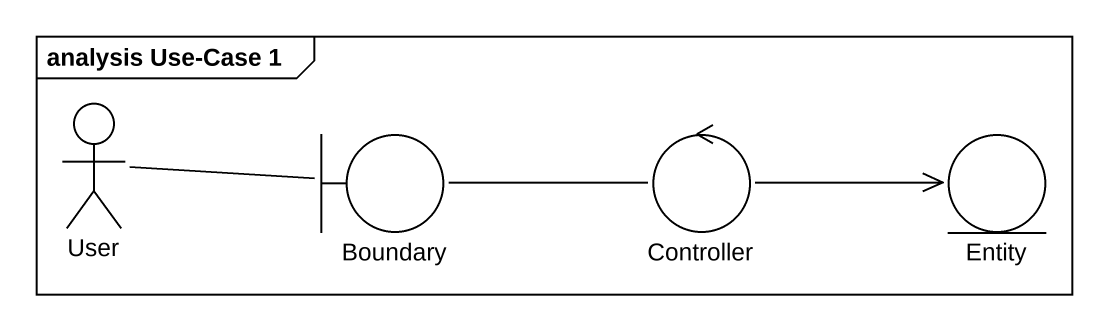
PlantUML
@startuml
mainframe analysis Use-Case 1
actor User
boundary "Boundary" as Boundary_
control Controller
entity "Entity" as Entity_
User -right- Boundary_
Boundary_ -right- Controller
Controller -right-> Entity_
@enduml
